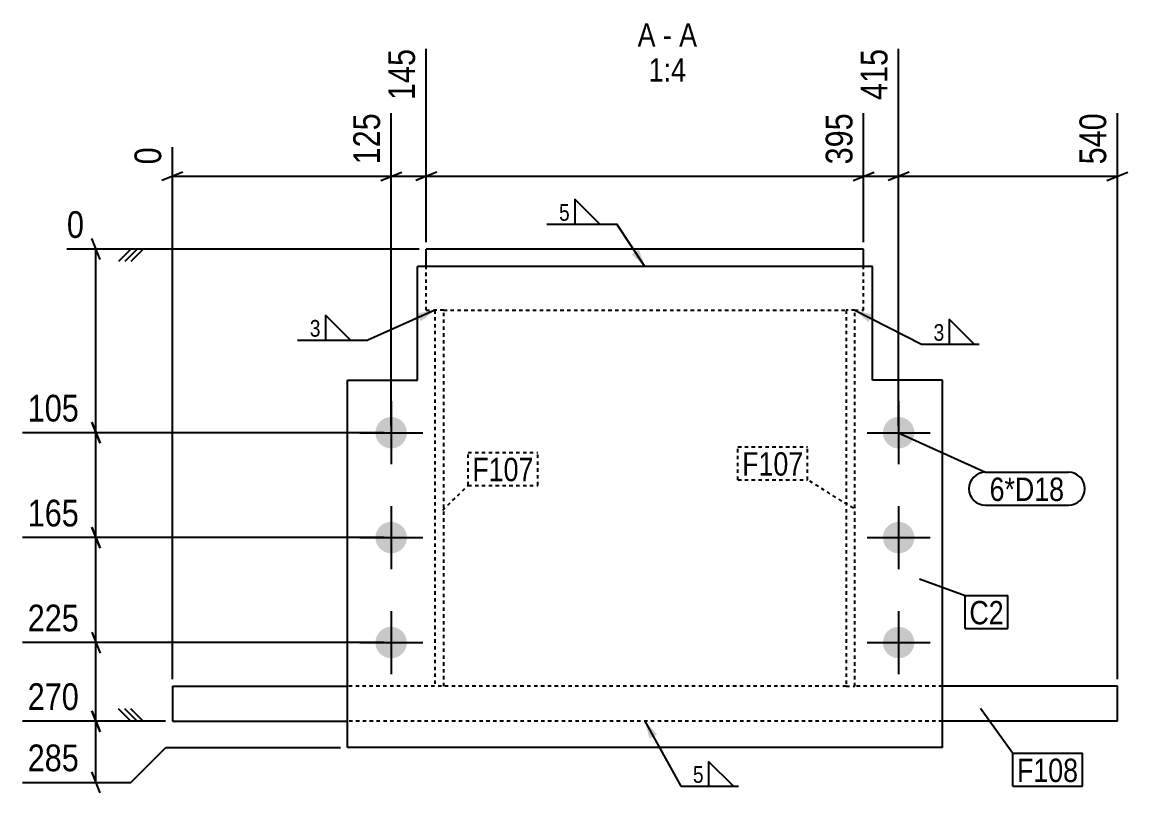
# Model space of a CAD drawing. Header units: millimetres. Extents: x 14 to 41647, y 10 to 1769.
# Drawn here: x 23850 to 24482, y 10 to 450 of the extents above; entities that cross this region are included whole.
import ezdxf

# ---------------------------------------------------------------- set-up
doc = ezdxf.new("R2010")
doc.units = ezdxf.units.MM
doc.linetypes.add('DXK_LINE_DOT2', pattern=[3.9198, 1.9599, -1.9599])
for name, color, linetype in [('MÅLSÆTNING', 7, 'Continuous'), ('STÅL', 7, 'Continuous'), ('TEKST', 7, 'Continuous')]:
    doc.layers.add(name, color=color, linetype=linetype)
doc.styles.add('Arial Narrow', font='ARIALN.TTF', dxfattribs={"height": 0.2})

msp = doc.modelspace()

# ---------------------------------------------------------------- hatches: boundary and pattern name
at = {"layer": 'STÅL', "linetype": 'Continuous'}
for points in [[(24070.19, 215.6, -1), (24052.19, 215.6, -1)], [(24360.2, 215.6, -1), (24342.2, 215.6, -1)], [(24070.19, 155.6, -1), (24052.19, 155.6, -1)], [(24360.2, 155.6, -1), (24342.2, 155.6, -1)], [(24070.19, 95.6, -1), (24052.19, 95.6, -1)], [(24360.2, 95.6, -1), (24342.2, 95.6, -1)]]:
    msp.add_hatch(color=96, dxfattribs=at).paths.add_polyline_path(points)
at = {"layer": 'TEKST', "linetype": 'Continuous'}
for points in [[(24202.78, 320.32), (24206.19, 310.6), (24198.6, 317.57)], [(24076.05, 283.82), (24086.2, 285.6), (24078.08, 279.25)], [(24333.96, 278.82), (24326.19, 285.6), (24336.23, 283.27)], [(24208.81, 40.63), (24206.19, 50.6), (24213.2, 43.04)]]:
    msp.add_hatch(color=3, dxfattribs=at).paths.add_polyline_path(points)

# ---------------------------------------------------------------- linework, layer by layer
at = {"layer": 'MÅLSÆTNING', "color": 7, "linetype": 'Continuous'}
for p, q in [((24081.19, 324.6), (24081.19, 435.11)), ((24081.19, 324.6), (24081.19, 435.11)), ((24351.2, 219.6), (24351.2, 435.11)), ((24351.2, 219.6), (24351.2, 435.11)), ((24061.19, 219.6), (24061.19, 398.31)), ((24061.19, 219.6), (24061.19, 398.31)), ((24331.19, 324.6), (24331.19, 398.31)), ((24331.19, 324.6), (24331.19, 398.31)), ((24476.19, 74.6), (24476.19, 398.31)), ((23936.19, 74.6), (23936.19, 378.81)), ((23942.19, 364.66), (23930.19, 359.86)), ((23936.19, 362.26), (24061.19, 362.26)), ((24055.19, 359.86), (24067.19, 364.66)), ((24055.19, 359.86), (24067.19, 364.66)), ((24061.19, 362.26), (24081.19, 362.26)), ((24087.19, 364.66), (24075.19, 359.86)), ((24087.19, 364.66), (24075.19, 359.86)), ((24081.19, 362.26), (24331.19, 362.26)), ((24325.19, 359.86), (24337.19, 364.66)), ((24331.19, 362.26), (24351.2, 362.26)), ((24357.2, 364.66), (24345.2, 359.86)), ((24357.2, 364.66), (24345.2, 359.86)), ((24351.2, 362.26), (24476.19, 362.26)), ((24470.19, 359.86), (24482.19, 364.66)), ((23894.85, 314.6), (23890.05, 326.6)), ((24077.19, 320.6), (23875.9, 320.6)), ((23892.45, 215.6), (23892.45, 320.6)), ((23912.45, 320.6), (23905.45, 313.6)), ((23919.45, 320.6), (23905.45, 320.6)), ((23915.95, 320.6), (23908.95, 313.6)), ((23919.45, 320.6), (23912.45, 313.6)), ((23894.85, 209.6), (23890.05, 221.6)), ((23890.05, 221.6), (23894.85, 209.6)), ((24057.19, 215.6), (23850.58, 215.6)), ((24057.19, 215.6), (23850.58, 215.6)), ((23892.45, 155.6), (23892.45, 215.6)), ((23890.05, 161.6), (23894.85, 149.6)), ((23894.85, 149.6), (23890.05, 161.6)), ((24057.19, 155.6), (23850.58, 155.6)), ((24057.19, 155.6), (23850.58, 155.6)), ((23892.45, 95.6), (23892.45, 155.6)), ((23890.05, 101.6), (23894.85, 89.6)), ((23890.05, 101.6), (23894.85, 89.6)), ((24057.19, 95.6), (23850.58, 95.6)), ((24057.19, 95.6), (23850.58, 95.6)), ((23892.45, 50.6), (23892.45, 95.6)), ((23912.45, 50.6), (23905.45, 57.6)), ((23912.45, 50.6), (23905.45, 57.6)), ((23915.95, 50.6), (23908.95, 57.6)), ((23915.95, 50.6), (23908.95, 57.6)), ((23919.45, 50.6), (23912.45, 57.6)), ((23919.45, 50.6), (23912.45, 57.6)), ((23932.19, 50.6), (23850.58, 50.6)), ((23932.19, 50.6), (23850.58, 50.6)), ((23894.85, 44.6), (23890.05, 56.6)), ((23890.05, 56.6), (23894.85, 44.6)), ((23892.45, 15.6), (23892.45, 50.6)), ((23919.45, 50.6), (23905.45, 50.6)), ((23919.45, 50.6), (23905.45, 50.6)), ((23912.45, 15.6), (23932.45, 35.6)), ((23932.45, 35.6), (24032.19, 35.6)), ((23894.85, 9.6), (23890.05, 21.6)), ((23850.58, 15.6), (23912.45, 15.6))]:
    msp.add_line(p, q, dxfattribs=at)
at = {"layer": 'STÅL', "color": 2, "linetype": 'Continuous'}
for p, q in [((24331.19, 320.6), (24081.19, 320.6)), ((24081.19, 310.6), (24081.19, 320.6)), ((24331.19, 310.6), (24331.19, 320.6)), ((24076.19, 245.6), (24076.19, 310.6)), ((24336.19, 310.6), (24076.19, 310.6)), ((24336.19, 245.6), (24336.19, 310.6)), ((24036.19, 245.6), (24076.19, 245.6)), ((24036.19, 35.6), (24036.19, 245.6)), ((24376.19, 245.6), (24336.19, 245.6)), ((24376.19, 35.6), (24376.19, 245.6)), ((23936.19, 70.6), (24036.19, 70.6)), ((23936.19, 70.6), (23936.19, 50.6)), ((24476.19, 70.6), (24376.19, 70.6)), ((24476.19, 50.6), (24476.19, 70.6)), ((23936.19, 50.6), (24036.19, 50.6)), ((24476.19, 50.6), (24376.19, 50.6)), ((24376.19, 35.6), (24036.19, 35.6))]:
    msp.add_line(p, q, dxfattribs=at)
at = {"layer": 'STÅL', "color": 7, "linetype": 'DXK_LINE_DOT2'}
for p, q in [((24081.19, 285.6), (24081.19, 310.6)), ((24331.19, 285.6), (24331.19, 310.6)), ((24081.19, 285.6), (24086.2, 285.6)), ((24091.2, 285.6), (24086.2, 285.6)), ((24086.2, 285.6), (24086.2, 70.6)), ((24091.2, 70.6), (24091.2, 285.6)), ((24091.2, 285.6), (24321.19, 285.6)), ((24326.19, 285.6), (24321.19, 285.6)), ((24321.19, 285.6), (24321.19, 70.6)), ((24326.19, 70.6), (24326.19, 285.6)), ((24326.19, 285.6), (24331.19, 285.6)), ((24321.19, 70.6), (24036.19, 70.6)), ((24321.19, 70.6), (24326.19, 70.6)), ((24376.19, 70.6), (24326.19, 70.6)), ((24376.19, 50.6), (24036.19, 50.6))]:
    msp.add_line(p, q, dxfattribs=at)
at = {"layer": 'STÅL', "color": 96, "linetype": 'Continuous'}
for p, q in [((24061.19, 233.6), (24061.19, 197.6)), ((24351.2, 233.6), (24351.2, 197.6)), ((24043.19, 215.6), (24079.19, 215.6)), ((24333.2, 215.6), (24369.2, 215.6)), ((24061.19, 173.6), (24061.19, 137.6)), ((24351.2, 173.6), (24351.2, 137.6)), ((24043.19, 155.6), (24079.19, 155.6)), ((24333.2, 155.6), (24369.2, 155.6)), ((24061.19, 113.6), (24061.19, 77.6)), ((24351.2, 113.6), (24351.2, 77.6)), ((24043.19, 95.6), (24079.19, 95.6)), ((24333.2, 95.6), (24369.2, 95.6))]:
    msp.add_line(p, q, dxfattribs=at)
at = {"layer": 'TEKST', "color": 3, "linetype": 'Continuous'}
for p, q in [((24206.19, 310.6), (24190.22, 334.82)), ((24086.2, 285.6), (24047.78, 268.52)), ((24326.19, 285.6), (24364.16, 266.17)), ((24206.19, 50.6), (24226.64, 13.36))]:
    msp.add_line(p, q, dxfattribs=at)

# ---------------------------------------------------------------- wipeouts: each hides what was drawn before it
at = {"color": 0, "linetype": 'Continuous'}
for points, layer in [([(24077.99, 438.31), (24055.59, 438.31), (24055.59, 402.66), (24077.99, 402.66)], 'MÅLSÆTNING'), ([(23885.94, 218.8), (23885.94, 241.2), (23850.29, 241.2), (23850.29, 218.8)], 'MÅLSÆTNING'), ([(23885.94, 158.8), (23885.94, 181.2), (23850.29, 181.2), (23850.29, 158.8)], 'MÅLSÆTNING'), ([(23885.94, 98.8), (23885.94, 121.2), (23850.29, 121.2), (23850.29, 98.8)], 'MÅLSÆTNING'), ([(23885.94, 53.8), (23885.94, 76.2), (23850.29, 76.2), (23850.29, 53.8)], 'MÅLSÆTNING'), ([(23885.94, 18.8), (23885.94, 41.2), (23850.29, 41.2), (23850.29, 18.8)], 'MÅLSÆTNING'), ([(24212.28, 436.42), (24212.28, 450.42), (24202.05, 450.42), (24202.05, 436.42)], 'TEKST'), ([(24221.58, 436.42), (24221.58, 450.42), (24216.48, 450.42), (24216.48, 436.42)], 'TEKST'), ([(24236.01, 436.42), (24236.01, 450.42), (24225.78, 450.42), (24225.78, 436.42)], 'TEKST'), ([(24229.69, 416.42), (24229.69, 430.42), (24208.37, 430.42), (24208.37, 416.42)], 'TEKST')]:
    msp.add_wipeout(points, dxfattribs=at).dxf.layer = layer
at = {"color": 0}
for points in [[(24164.02, 336.02), (24164.02, 347.62), (24156.33, 347.62), (24156.33, 336.02)], [(24021.58, 269.72), (24021.58, 281.32), (24013.89, 281.32), (24013.89, 269.72)], [(24378.05, 267.37), (24378.05, 278.97), (24370.36, 278.97), (24370.36, 267.37)], [(24296.72, 191.06), (24296.72, 205.06), (24261.76, 205.06), (24261.76, 191.06)], [(24142.54, 187.87), (24142.54, 201.87), (24107.58, 201.87), (24107.58, 187.87)], [(24445.81, 176.56), (24445.81, 190.56), (24403.18, 190.56), (24403.18, 176.56)], [(24411.24, 106.02), (24411.24, 120.02), (24391.63, 120.02), (24391.63, 106.02)], [(24240.53, 14.56), (24240.53, 26.16), (24232.84, 26.16), (24232.84, 14.56)], [(24453.78, 15.83), (24453.78, 29.83), (24418.82, 29.83), (24418.82, 15.83)]]:
    msp.add_wipeout(points, dxfattribs=at).dxf.layer = 'TEKST'

# ---------------------------------------------------------------- next in the draw order: linework, layer by layer
at = {"layer": 'TEKST', "color": 3, "linetype": 'Continuous'}
for p, q in [((24180.37, 334.82), (24166.08, 349.1)), ((24166.08, 349.1), (24166.08, 334.82)), ((24150.13, 334.82), (24190.22, 334.82)), ((24166.08, 334.82), (24180.37, 334.82)), ((24037.93, 268.52), (24023.64, 282.8)), ((24023.64, 282.8), (24023.64, 268.52)), ((24394.39, 266.17), (24380.11, 280.46)), ((24380.11, 280.46), (24380.11, 266.17)), ((24007.69, 268.52), (24047.78, 268.52)), ((24023.64, 268.52), (24037.93, 268.52)), ((24364.16, 266.17), (24397.25, 266.17)), ((24380.11, 266.17), (24394.39, 266.17)), ((24256.87, 13.36), (24242.59, 27.65)), ((24242.59, 27.65), (24242.59, 13.36)), ((24226.64, 13.36), (24259.73, 13.36)), ((24242.59, 13.36), (24256.87, 13.36))]:
    msp.add_line(p, q, dxfattribs=at)

# ---------------------------------------------------------------- next in the draw order: texts
at = {"layer": 'MÅLSÆTNING', "color": 3, "linetype": 'Continuous', "style": 'Arial Narrow'}
msp.add_text('145', height=15.271, rotation=90.00021, dxfattribs=at).set_placement((24074.79, 405.86))
for s, p in [('105', (23853.49, 222)), ('165', (23853.49, 162)), ('225', (23853.49, 102)), ('270', (23853.49, 57)), ('285', (23853.49, 22))]:
    msp.add_text(s, height=15.271, dxfattribs=at).set_placement(p)
at = {"layer": 'TEKST', "color": 3, "linetype": 'Continuous', "style": 'Arial Narrow'}
for s, height, p in [('A', 13.36, (24202.05, 436.42)), ('A', 13.36, (24225.78, 436.42)), ('-', 13.36, (24216.48, 436.42)), ('1:4', 13.362, (24208.37, 416.42))]:
    msp.add_text(s, height=height, dxfattribs=at).set_placement(p)
at = {"layer": 'TEKST', "color": 3, "style": 'Arial Narrow'}
for s, p in [('5', (24157.13, 336.82)), ('3', (24014.69, 270.52)), ('3', (24371.16, 268.17)), ('5', (24233.64, 15.36))]:
    msp.add_text(s, height=9.54, dxfattribs=at).set_placement(p)

# ---------------------------------------------------------------- next in the draw order: wipeouts: each hides what was drawn before it
at = {"color": 0, "linetype": 'Continuous'}
for points in [[(24057.99, 401.51), (24035.59, 401.51), (24035.59, 365.86), (24057.99, 365.86)], [(24327.99, 401.51), (24305.59, 401.51), (24305.59, 365.86), (24327.99, 365.86)], [(24472.99, 401.51), (24450.59, 401.51), (24450.59, 365.86), (24472.99, 365.86)], [(23932.99, 382.01), (23910.59, 382.01), (23910.59, 365.86), (23932.99, 365.86)], [(23888.85, 323.8), (23888.85, 346.2), (23872.7, 346.2), (23872.7, 323.8)]]:
    msp.add_wipeout(points, dxfattribs=at).dxf.layer = 'MÅLSÆTNING'
at = {"color": 0}
for points in [[(24296.72, 191.06), (24296.72, 205.06), (24261.76, 205.06), (24261.76, 191.06)], [(24142.54, 187.87), (24142.54, 201.87), (24107.58, 201.87), (24107.58, 187.87)], [(24445.81, 176.56), (24445.81, 190.56), (24403.18, 190.56), (24403.18, 176.56)], [(24411.24, 106.02), (24411.24, 120.02), (24391.63, 120.02), (24391.63, 106.02)], [(24453.78, 15.83), (24453.78, 29.83), (24418.82, 29.83), (24418.82, 15.83)]]:
    msp.add_wipeout(points, dxfattribs=at).dxf.layer = 'TEKST'

# ---------------------------------------------------------------- next in the draw order: linework, layer by layer
at = {"layer": 'MÅLSÆTNING', "color": 7, "linetype": 'Continuous'}
msp.add_line((24325.19, 359.86), (24337.19, 364.66), dxfattribs=at)
at = {"layer": 'TEKST', "color": 7, "linetype": 'Continuous'}
for p, q in [((24351.2, 215.6), (24400.78, 192.96)), ((24400.78, 192.96), (24448.21, 192.96)), ((24400.78, 174.16), (24448.21, 174.16)), ((24363.03, 132.06), (24389.23, 122.42)), ((24389.23, 122.42), (24413.64, 122.42)), ((24389.23, 103.62), (24389.23, 122.42)), ((24413.64, 103.62), (24413.64, 122.42)), ((24389.23, 103.62), (24413.64, 103.62)), ((24397.93, 58.06), (24416.42, 32.23)), ((24416.42, 32.23), (24456.18, 32.23)), ((24416.42, 13.43), (24416.42, 32.23)), ((24456.18, 13.43), (24456.18, 32.23)), ((24416.42, 13.43), (24456.18, 13.43))]:
    msp.add_line(p, q, dxfattribs=at)
at = {"layer": 'TEKST', "color": 7, "linetype": 'DXK_LINE_DOT2'}
for p, q in [((24105.18, 204.27), (24144.94, 204.27)), ((24105.18, 185.47), (24105.18, 204.27)), ((24144.94, 185.47), (24144.94, 204.27)), ((24259.36, 207.46), (24299.12, 207.46)), ((24259.36, 188.66), (24259.36, 207.46)), ((24299.12, 188.66), (24299.12, 207.46)), ((24090.69, 171.33), (24105.18, 185.47)), ((24105.18, 185.47), (24144.94, 185.47)), ((24259.36, 188.66), (24299.12, 188.66)), ((24325.33, 172.39), (24299.12, 188.66))]:
    msp.add_line(p, q, dxfattribs=at)
at = {"layer": 'TEKST', "color": 7, "linetype": 'Continuous'}
for centre, start, end in [((24400.78, 183.56), 90, 270), ((24448.21, 183.56), 270, 90)]:
    msp.add_arc(centre, 9.4, start, end, dxfattribs=at)

# ---------------------------------------------------------------- next in the draw order: texts
at = {"layer": 'MÅLSÆTNING', "color": 3, "linetype": 'Continuous', "style": 'Arial Narrow'}
for s, height, p in [('125', 15.271, (24054.79, 369.06)), ('395', 15.271, (24324.79, 369.06)), ('540', 15.271, (24469.79, 369.06)), ('0', 15.27, (23929.79, 369.06))]:
    msp.add_text(s, height=height, rotation=90.00021, dxfattribs=at).set_placement(p)
msp.add_text('0', height=15.27, dxfattribs=at).set_placement((23875.9, 327))
at = {"layer": 'TEKST', "color": 3, "style": 'Arial Narrow'}
for s, p in [('F107', (24261.76, 191.06)), ('F107', (24107.58, 187.87)), ('6*D18', (24403.18, 176.56)), ('C2', (24391.63, 106.02)), ('F108', (24418.82, 15.83))]:
    msp.add_text(s, height=13.362, dxfattribs=at).set_placement(p)

# ---------------------------------------------------------------- next in the draw order: wipeouts: each hides what was drawn before it
at = {"color": 0, "linetype": 'Continuous'}
msp.add_wipeout([(24348, 438.31), (24325.6, 438.31), (24325.6, 402.66), (24348, 402.66)], dxfattribs=at).dxf.layer = 'MÅLSÆTNING'

# ---------------------------------------------------------------- next in the draw order: texts
at = {"layer": 'MÅLSÆTNING', "color": 3, "linetype": 'Continuous', "style": 'Arial Narrow'}
msp.add_text('415', height=15.271, rotation=90.00021, dxfattribs=at).set_placement((24344.8, 405.86))

doc.saveas('drawing.dxf')
